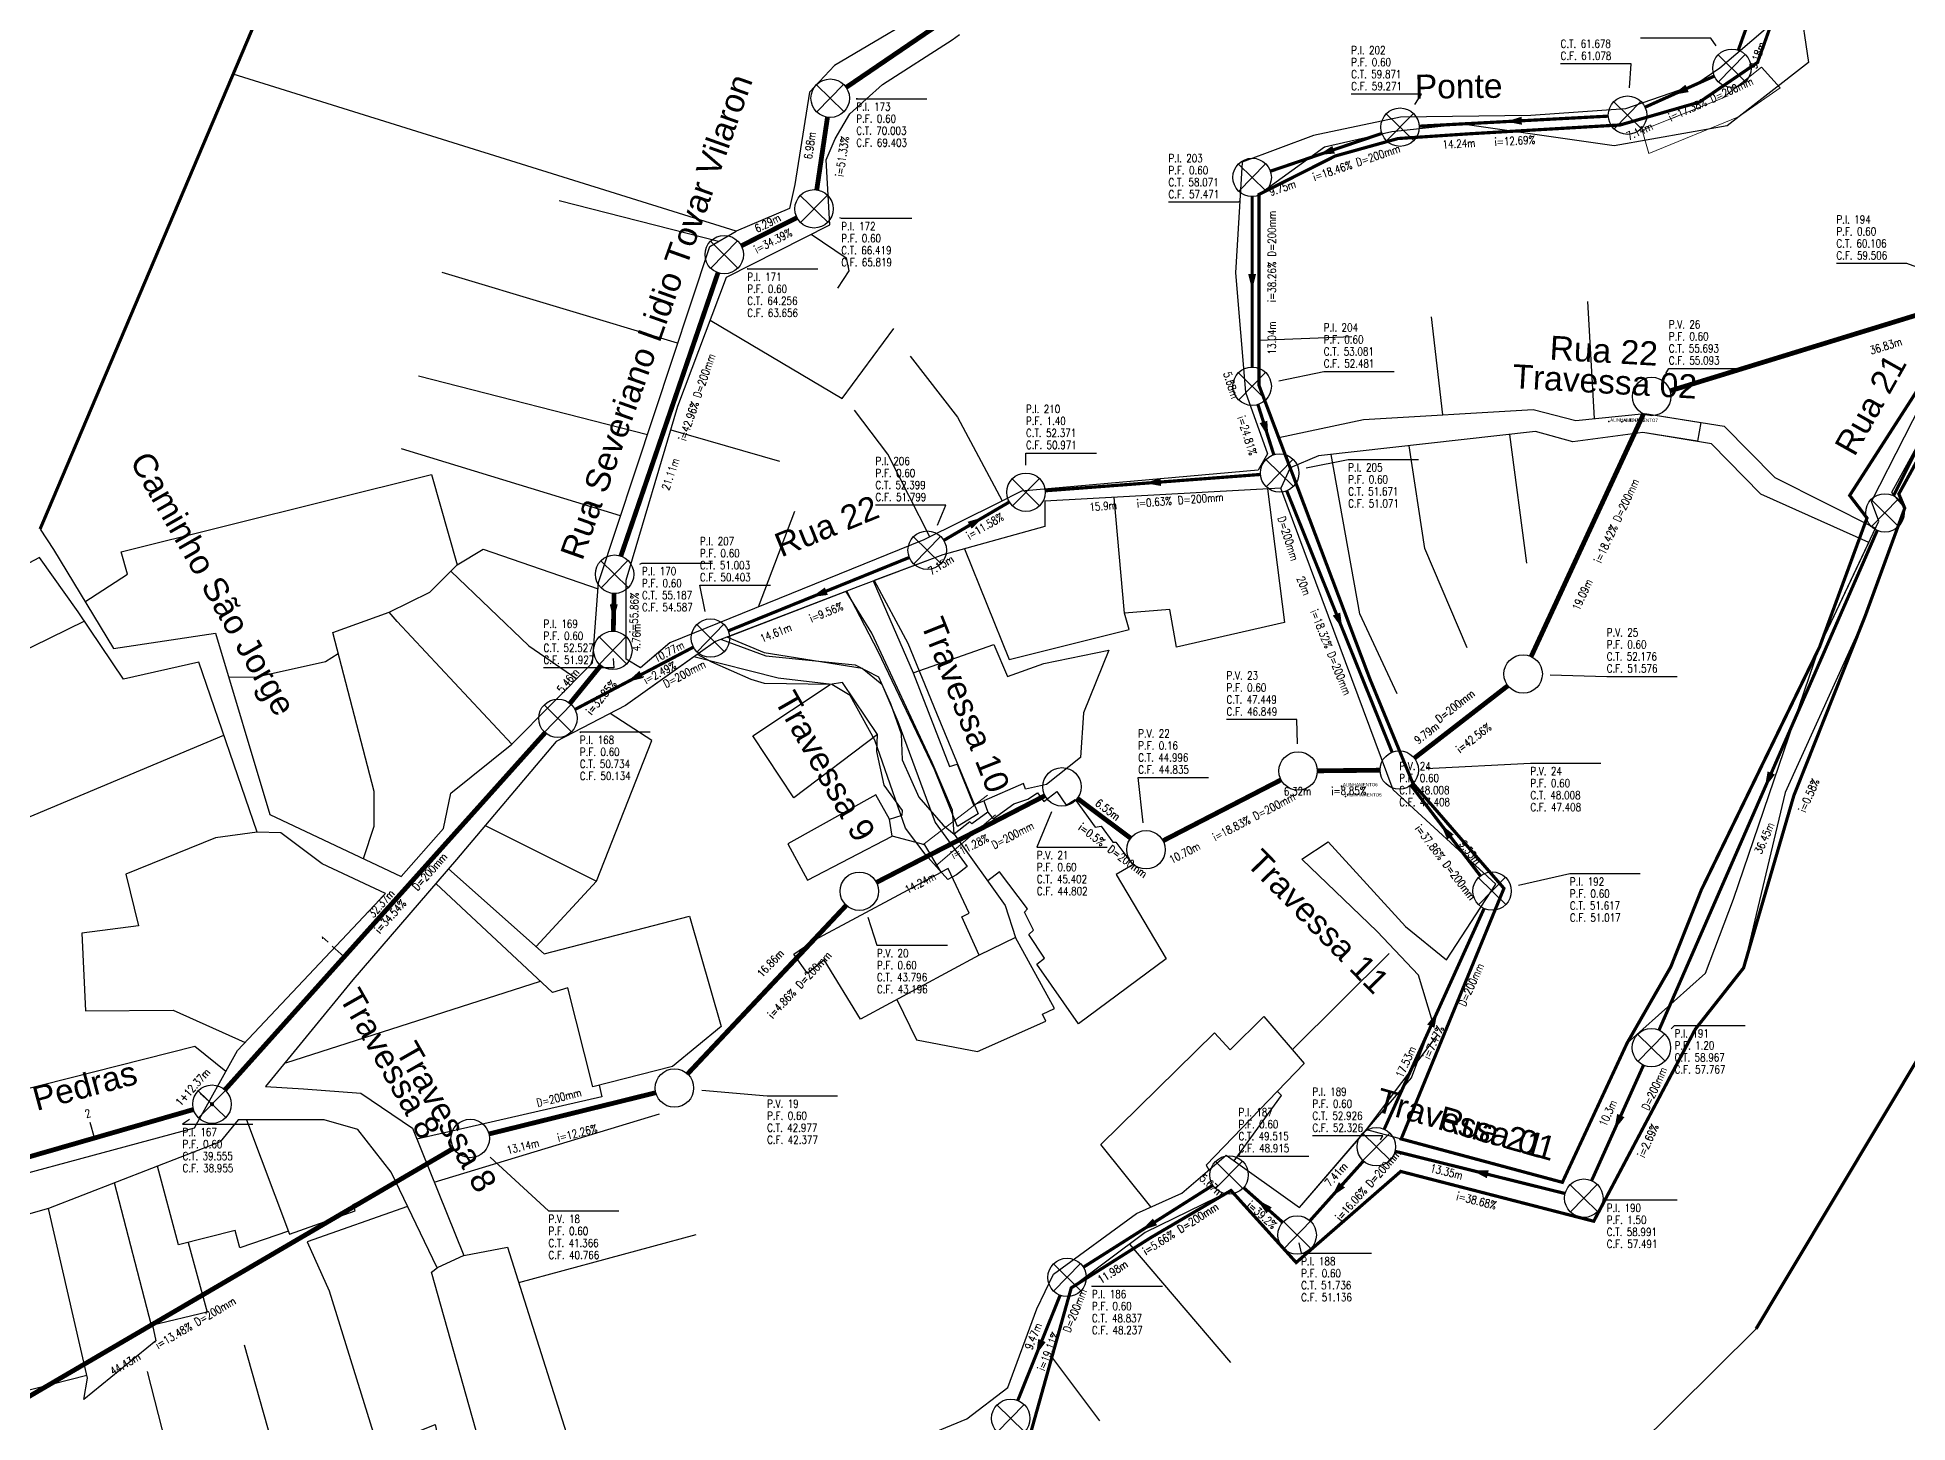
# Model space of a CAD drawing. Extents: x -289 to 361868, y -200 to 7352041.
# Drawn here: x 361635 to 361751.8, y 7351694.2 to 7351780.7 of the extents above; entities that cross this region are included whole.
import ezdxf
from ezdxf.enums import TextEntityAlignment as Align

# ---------------------------------------------------------------- set-up
doc = ezdxf.new("R2010")
doc.units = 0
for name, color, linetype in [('A_Contorno Curvas de Nível', 3, 'Continuous'), ('PONTOS-Caixas - Esgoto_U', 1, 'Continuous'), ('PONTOS-CAIXAS_U', 1, 'Continuous'), ('PS_IND_COMPRIMENTO', 7, 'Continuous'), ('PS_IND_DIAMETRO', 7, 'Continuous'), ('PS_IND_FLUXO', 3, 'Continuous'), ('PS_IND_INCLINACAO', 7, 'Continuous'), ('PS_PONTOS_IDENTIFICACAO_LIN', 7, 'Continuous'), ('PS_PONTOS_IDENTIFICACAO_TXT', 7, 'Continuous'), ('quadrasultima', 250, 'Continuous'), ('Survey.td2', 7, 'Continuous'), ('Survey.td2_Mark', 7, 'Continuous'), ('T-MARGEM', 7, 'Continuous'), ('TUBO_PVC', 1, 'Continuous'), ('ZZ-Carimbo Texto', 7, 'Continuous')]:
    doc.layers.add(name, color=color, linetype=linetype)
doc.layers.add('LT-CORREGO', color=142, linetype='Continuous', lineweight=5)
doc.layers.add('LT-RAMPA', color=12, linetype='Continuous', lineweight=9)
doc.styles.add('CARIMBO', font='arial.ttf', dxfattribs={"height": 2})
doc.styles.add('ROMANS', font='ROMANS.shx', dxfattribs={"height": 2})
doc.styles.get("Standard").update_dxf_attribs({"font": 'arial.ttf'})

# ---------------------------------------------------------------- blocks, each defined once
blk = doc.blocks.new('*U13', base_point=(4191.731, 1118.971))
for p, q in [((4191.559, 1119.139), (4191.902, 1118.803)), ((4191.898, 1119.143), (4191.563, 1118.8))]:
    blk.add_line(p, q)
blk.add_circle((4191.731, 1118.971), 0.24)
blk = doc.blocks.new('*U15', base_point=(361308.426, 7351550.49))
blk.add_circle((361308.426, 7351550.49), 0.24)
blk = doc.blocks.new('*U22')
at = {"layer": 'T-MARGEM'}
blk.add_line((0, 0), (0, 0.2), dxfattribs=at)
at = {"layer": 'T-MARGEM', "const_width": 0.025, "flags": 128}
blk.add_lwpolyline([(-0.013, 0, 1), (0.013, 0, 1)], format="xyb", close=True, dxfattribs=at)
blk = doc.blocks.new('*U23')
at = {"layer": 'T-MARGEM'}
blk.add_line((0, 0), (0, 0.2), dxfattribs=at)
at = {"layer": 'T-MARGEM', "const_width": 0.025, "flags": 128}
blk.add_lwpolyline([(-0.013, 0, 1), (0.013, 0, 1)], format="xyb", close=True, dxfattribs=at)
blk = doc.blocks.new('*U24')
at = {"layer": 'T-MARGEM'}
blk.add_line((0, 0), (0, 0.2), dxfattribs=at)
at = {"layer": 'T-MARGEM', "const_width": 0.025, "flags": 128}
blk.add_lwpolyline([(-0.013, 0, 1), (0.013, 0, 1)], format="xyb", close=True, dxfattribs=at)

msp = doc.modelspace()

# ---------------------------------------------------------------- linework, layer by layer
at = {"color": 251, "true_color": 0x636466, "const_width": 0.2}
for points in [[(361743.95, 7351783.38), (361742.43, 7351779.13), (361738.81, 7351776.66), (361733.86, 7351775.23), (361724.32, 7351774.67), (361719.97, 7351774.38), (361716.05, 7351773.29), (361711.29, 7351770.89), (361711.29, 7351758.96), (361718.2, 7351740.67), (361720.9, 7351734.11), (361726.59, 7351727.55), (361720.17, 7351711.9), (361730.24, 7351709.19), (361734.28, 7351717.88), (361737.01, 7351722.64), (361738.92, 7351727.45), (361746.31, 7351742.63), (361749.27, 7351750.68), (361748.19, 7351752.09), (361755.74, 7351763.83)], [(361632.71, 7351668.96), (361646.15, 7351675.81), (361651.84, 7351675.14), (361665.32, 7351678.95), (361677.07, 7351684.93), (361686.48, 7351688.66), (361693.75, 7351691.51), (361696.96, 7351693.31), (361699.56, 7351702.6), (361704.55, 7351705.75), (361709.54, 7351708.68), (361713.61, 7351704.18), (361720.14, 7351709.87), (361732.2, 7351706.76), (361738.55, 7351718.76), (361741.56, 7351722.58), (361744.7, 7351733.34), (361749.15, 7351744.54), (361751.63, 7351751.3), (361751.26, 7351752.18), (361757.26, 7351763.11)], [(361763.83, 7351735.9), (361742.34, 7351700.04)]]:
    msp.add_lwpolyline(points, dxfattribs=at)
at = {"layer": 'A_Contorno Curvas de Nível', "color": 3, "const_width": 0.2}
msp.add_lwpolyline([(361746.85, 7351950.19), (361721.04, 7351854.62), (361653.39, 7351792.98), (361635.14, 7351749.99)], dxfattribs=at)
at = {"layer": 'LT-CORREGO'}
for points, elevation in [([(361694.33, 7351733.36), (361690.28, 7351730.26)], 43.3), ([(361691.09, 7351728.96), (361694.82, 7351732.15)], 42.83)]:
    msp.add_lwpolyline(points, dxfattribs=dict(at, elevation=elevation))
at = {"layer": 'LT-RAMPA', "color": 0, "elevation": 60.91}
msp.add_lwpolyline([(361735.23, 7351774.9), (361735.64, 7351773.45), (361741.24, 7351775.73), (361743.85, 7351777.55), (361742.67, 7351778.83), (361740.25, 7351776.9), (361735.23, 7351774.9)], dxfattribs=at)
at = {"layer": 'PS_IND_FLUXO'}
for points in [[(361738.03, 7351777.51, 0.5, 0, 0), (361737.11, 7351777.1, 0, 0, 0)], [(361727.7, 7351775.49, 0.5, 0, 0), (361726.71, 7351775.44, 0, 0, 0)], [(361684.02, 7351773.64, 0.2, 0, 0), (361683.96, 7351773.25, 0, 0, 0)], [(361715.95, 7351773.68, 0.5, 0, 0), (361715.01, 7351773.36, 0, 0, 0)], [(361680.86, 7351768.65, 0.2, 0, 0), (361680.51, 7351768.47, 0, 0, 0)], [(361710.86, 7351765.93, 0.5, 0, 0), (361710.86, 7351764.93, 0, 0, 0)], [(361674.52, 7351757.34, 0.2, 0, 0), (361674.39, 7351756.96, 0, 0, 0)], [(361711.57, 7351756.68, 0.5, 0, 0), (361711.87, 7351755.73, 0, 0, 0)], [(361705.15, 7351752.93, 0.5, 0, 0), (361704.15, 7351752.86, 0, 0, 0)], [(361693.21, 7351750.23, 0.5, 0, 0), (361694.07, 7351750.73, 0, 0, 0)], [(361731.88, 7351749.79, 0.2, 0, 0), (361731.72, 7351749.42, 0, 0, 0)], [(361684.26, 7351746.11, 0.5, 0, 0), (361683.33, 7351745.74, 0, 0, 0)], [(361670.98, 7351745.29, 0.5, 0, 0), (361670.96, 7351744.29, 0, 0, 0)], [(361716.13, 7351744.68, 0.5, 0, 0), (361716.5, 7351743.76, 0, 0, 0)], [(361672.7, 7351740.91, 0.5, 0, 0), (361671.81, 7351740.44, 0, 0, 0)], [(361669.33, 7351740.44, 0.2, 0, 0), (361669.08, 7351740.13, 0, 0, 0)], [(361724.07, 7351738.07, 0.2, 0, 0), (361723.76, 7351737.82, 0, 0, 0)], [(361717.09, 7351734.92, 0.2, 0, 0), (361716.69, 7351734.91, 0, 0, 0)], [(361743.29, 7351734.76, 0.5, 0, 0), (361742.89, 7351733.84, 0, 0, 0)], [(361701.77, 7351731.81, 0.2, 0, 0), (361701.45, 7351732.05, 0, 0, 0)], [(361709.16, 7351732.52, 0.2, 0, 0), (361708.8, 7351732.33, 0, 0, 0)], [(361723.25, 7351730.76, 0.5, 0, 0), (361722.64, 7351731.56, 0, 0, 0)], [(361692.83, 7351730.72, 0.2, 0, 0), (361692.48, 7351730.54, 0, 0, 0)], [(361656.82, 7351726.27, 0.2, 0, 0), (361656.55, 7351725.97, 0, 0, 0)], [(361680.68, 7351721.37, 0.2, 0, 0), (361680.41, 7351721.08, 0, 0, 0)], [(361722.02, 7351718.94, 0.5, 0, 0), (361722.44, 7351719.85, 0, 0, 0)], [(361668.59, 7351713.55, 0.2, 0, 0), (361668.2, 7351713.46, 0, 0, 0)], [(361733.89, 7351713.36, 0.5, 0, 0), (361733.48, 7351712.45, 0, 0, 0)], [(361725.58, 7351709.69, 0.5, 0, 0), (361724.61, 7351709.93, 0, 0, 0)], [(361711.92, 7351707.44, 0.5, 0, 0), (361711.17, 7351708.11, 0, 0, 0)], [(361716.47, 7351709.03, 0.5, 0, 0), (361715.81, 7351708.28, 0, 0, 0)], [(361704.79, 7351706.72, 0.5, 0, 0), (361703.94, 7351706.18, 0, 0, 0)], [(361643.01, 7351700.82, 0.2, 0, 0), (361642.66, 7351700.61, 0, 0, 0)], [(361697.73, 7351699.31, 0.5, 0, 0), (361697.35, 7351698.39, 0, 0, 0)]]:
    msp.add_lwpolyline(points, format="xyseb", dxfattribs=at)
at = {"layer": 'PS_PONTOS_IDENTIFICACAO_LIN', "linetype": 'Continuous'}
for points in [[(361739.85, 7351780.17), (361739.52, 7351780.64), (361735.12, 7351780.64)], [(361739.85, 7351780.17), (361739.52, 7351780.64), (361735.12, 7351780.64)], [(361734.43, 7351777.54), (361734.53, 7351779.05), (361730.13, 7351779.05)], [(361734.43, 7351777.54), (361734.53, 7351779.05), (361730.13, 7351779.05)], [(361686.2, 7351776.87), (361686.13, 7351776.87), (361690.53, 7351776.87)], [(361721.03, 7351776.51), (361721.45, 7351777.15), (361717.05, 7351777.15)], [(361721.03, 7351776.51), (361721.45, 7351777.15), (361717.05, 7351777.15)], [(361710.06, 7351770.46), (361710.03, 7351770.4), (361705.63, 7351770.4)], [(361710.06, 7351770.46), (361710.03, 7351770.4), (361705.63, 7351770.4)], [(361685.09, 7351769.44), (361685.19, 7351769.4), (361689.59, 7351769.4)], [(361679.33, 7351766.24), (361679.32, 7351766.24), (361683.72, 7351766.24)], [(361755.6, 7351765.19), (361751.76, 7351766.58), (361747.36, 7351766.58)], [(361712.52, 7351759.25), (361715.33, 7351759.83), (361719.73, 7351759.83)], [(361712.52, 7351759.25), (361715.33, 7351759.83), (361719.73, 7351759.83)], [(361736.71, 7351759.71), (361736.89, 7351760.02), (361741.29, 7351760.02)], [(361736.71, 7351759.71), (361736.89, 7351760.02), (361741.29, 7351760.02)], [(361696.73, 7351753.99), (361696.73, 7351754.74), (361701.13, 7351754.74)], [(361696.73, 7351753.99), (361696.73, 7351754.74), (361701.13, 7351754.74)], [(361714.24, 7351753.82), (361716.86, 7351754.34), (361721.26, 7351754.34)], [(361714.24, 7351753.82), (361716.86, 7351754.34), (361721.26, 7351754.34)], [(361691.21, 7351750.24), (361691.73, 7351751.49), (361687.33, 7351751.49)], [(361691.21, 7351750.24), (361691.73, 7351751.49), (361687.33, 7351751.49)], [(361672.6, 7351747.8), (361672.74, 7351747.86), (361677.14, 7351747.86)], [(361676.69, 7351744.85), (361676.36, 7351746.48), (361680.76, 7351746.48)], [(361676.69, 7351744.85), (361676.36, 7351746.48), (361680.76, 7351746.48)], [(361670.95, 7351741.91), (361670.99, 7351741.32), (361666.59, 7351741.32)], [(361729.48, 7351740.89), (361733.01, 7351740.78), (361737.41, 7351740.78)], [(361729.48, 7351740.89), (361733.01, 7351740.78), (361737.41, 7351740.78)], [(361713.69, 7351736.58), (361713.66, 7351738.09), (361709.26, 7351738.09)], [(361713.69, 7351736.58), (361713.66, 7351738.09), (361709.26, 7351738.09)], [(361668.93, 7351737.27), (361668.86, 7351737.32), (361673.26, 7351737.32)], [(361721.74, 7351735.03), (361728.24, 7351735.37), (361732.64, 7351735.37)], [(361721.74, 7351735.03), (361728.24, 7351735.37), (361732.64, 7351735.37)], [(361704.05, 7351731.65), (361703.74, 7351734.47), (361708.14, 7351734.47)], [(361704.05, 7351731.65), (361703.74, 7351734.47), (361708.14, 7351734.47)], [(361698.33, 7351732.32), (361697.41, 7351730.13), (361701.81, 7351730.13)], [(361698.33, 7351732.32), (361697.41, 7351730.13), (361701.81, 7351730.13)], [(361727.5, 7351727.75), (361730.71, 7351728.47), (361735.11, 7351728.47)], [(361727.5, 7351727.75), (361730.71, 7351728.47), (361735.11, 7351728.47)], [(361686.85, 7351725.75), (361687.42, 7351724), (361691.82, 7351724)], [(361686.85, 7351725.75), (361687.42, 7351724), (361691.82, 7351724)], [(361737.03, 7351718.77), (361737.25, 7351718.99), (361741.65, 7351718.99)], [(361676.47, 7351714.94), (361680.56, 7351714.6), (361684.96, 7351714.6)], [(361676.47, 7351714.94), (361680.56, 7351714.6), (361684.96, 7351714.6)], [(361644.47, 7351713.12), (361644.04, 7351712.83), (361648.44, 7351712.83)], [(361718.87, 7351711.84), (361719.02, 7351712.1), (361714.62, 7351712.1)], [(361663.26, 7351710.77), (361666.9, 7351707.4), (361671.3, 7351707.4)], [(361663.26, 7351710.77), (361666.9, 7351707.4), (361671.3, 7351707.4)], [(361710.18, 7351711.18), (361710.01, 7351710.82), (361714.41, 7351710.82)], [(361733.27, 7351708.07), (361733.01, 7351708.09), (361737.41, 7351708.09)], [(361713.77, 7351705.41), (361713.92, 7351704.76), (361718.32, 7351704.76)], [(361700.91, 7351702.69), (361700.85, 7351702.71), (361705.25, 7351702.71)]]:
    msp.add_lwpolyline(points, dxfattribs=at)
at = {"layer": 'quadrasultima', "color": 5, "linetype": 'ByBlock', "lineweight": 30}
for points in [[(361745.41, 7351830.51), (361744.58, 7351825.71), (361743.01, 7351820.18), (361739.21, 7351815.6), (361733.98, 7351810.24), (361729.25, 7351804.89), (361717.55, 7351799.16), (361710.68, 7351795.51), (361702.81, 7351790.66), (361697.71, 7351787.12), (361691.83, 7351783.13), (361684.77, 7351778.94), (361683.2, 7351777.27), (361682.29, 7351771.52), (361681.95, 7351770.01), (361678.63, 7351768.59), (361647.2, 7351778.41), (361653.39, 7351792.98), (361680.53, 7351817.71), (361720.39, 7351854.02)], [(361745.41, 7351830.51), (361744.58, 7351825.71), (361743.01, 7351820.18), (361739.21, 7351815.6), (361733.98, 7351810.24), (361729.25, 7351804.89), (361717.55, 7351799.16), (361710.68, 7351795.51), (361702.81, 7351790.66), (361697.71, 7351787.12), (361691.83, 7351783.13), (361684.77, 7351778.94), (361683.2, 7351777.27), (361682.29, 7351771.52), (361681.95, 7351770.01), (361678.63, 7351768.59), (361647.2, 7351778.41), (361653.39, 7351792.98), (361680.53, 7351817.71), (361720.39, 7351854.02)], [(361695.7, 7351831.53), (361653.39, 7351792.98), (361635.14, 7351749.99)], [(361695.7, 7351831.53), (361653.39, 7351792.98), (361635.14, 7351749.99)], [(361754.73, 7351788.8), (361750.74, 7351788.92), (361744.46, 7351787.13), (361744.22, 7351784.45), (361745.05, 7351782.91), (361745.62, 7351779.13), (361740.54, 7351775.18), (361733.48, 7351773.93), (361724.01, 7351775.28), (361719.58, 7351774.8), (361715.39, 7351773.85), (361711.29, 7351770.89), (361711.29, 7351758.96), (361712.52, 7351755.7), (361717.82, 7351756.83), (361728.42, 7351757.45), (361731.08, 7351756.78), (361735.4, 7351757.21), (361740.35, 7351756.41), (361743.52, 7351753.22), (361749.81, 7351750.05), (361750.01, 7351750.49), (361749.55, 7351751.71), (361755.74, 7351763.83)], [(361758.09, 7351786.3), (361756.72, 7351787.4), (361754.73, 7351788.8), (361750.74, 7351788.92), (361744.46, 7351787.13), (361744.22, 7351784.45), (361745.05, 7351782.91), (361745.62, 7351779.13), (361740.54, 7351775.18), (361733.48, 7351773.93), (361724.01, 7351775.28), (361719.58, 7351774.8), (361715.39, 7351773.85), (361711.29, 7351770.89), (361711.29, 7351758.96), (361712.52, 7351755.7), (361717.82, 7351756.83), (361728.42, 7351757.45), (361731.08, 7351756.78), (361735.4, 7351757.21), (361738.88, 7351756.65), (361738.69, 7351755.47)], [(361694.97, 7351751.61), (361690.35, 7351749.32), (361674.49, 7351742.89), (361672.64, 7351741.33), (361671.76, 7351741.86), (361671.76, 7351746.79), (361674.98, 7351757.66), (361678.03, 7351765.73), (361684.47, 7351768.99), (361684.25, 7351773.05), (361684.8, 7351774.37), (361685.72, 7351775.92), (361687.77, 7351777.76), (361692.11, 7351780.54), (361692.57, 7351780.87)], [(361694.97, 7351751.61), (361690.35, 7351749.32), (361674.49, 7351742.89), (361672.64, 7351741.33), (361671.76, 7351741.86), (361671.76, 7351746.79), (361674.98, 7351757.66), (361678.03, 7351765.73), (361684.47, 7351768.99), (361684.25, 7351773.05), (361684.8, 7351774.37), (361685.72, 7351775.92), (361687.77, 7351777.76), (361692.11, 7351780.54), (361692.57, 7351780.87)], [(361743.07, 7351781.33), (361740.08, 7351778.77), (361738.58, 7351777.76), (361734.19, 7351776.23), (361728.26, 7351775.81), (361720.13, 7351775.72), (361714.69, 7351774.56), (361710.24, 7351772.91), (361709.81, 7351766), (361710.45, 7351758.54), (361711.81, 7351754.69), (361711.23, 7351753.66), (361696.45, 7351752.35), (361694.97, 7351751.61)], [(361743.07, 7351781.33), (361740.08, 7351778.77), (361738.58, 7351777.76), (361734.19, 7351776.23), (361728.26, 7351775.81), (361720.13, 7351775.72), (361714.69, 7351774.56), (361710.24, 7351772.91), (361709.81, 7351766), (361710.45, 7351758.54), (361711.81, 7351754.69), (361711.23, 7351753.66), (361696.45, 7351752.35), (361694.97, 7351751.61)], [(361687.64, 7351692.2), (361693.04, 7351694.42), (361695.6, 7351696.38), (361697.41, 7351701.29), (361698.46, 7351703.45), (361703.64, 7351707.25), (361706.47, 7351708.51), (361709.23, 7351710.89), (361713.82, 7351707.62), (361718.01, 7351712.48), (361730.24, 7351709.19), (361734.28, 7351717.88), (361739.18, 7351722.25), (361740.94, 7351726.87), (361746.31, 7351742.63), (361750.01, 7351750.49), (361749.55, 7351751.71), (361755.74, 7351763.83)], [(361756.8, 7351763.21), (361750.8, 7351752.28), (361751.63, 7351751.3), (361749.15, 7351744.54), (361744.16, 7351733.54), (361741.56, 7351722.58), (361738.55, 7351718.76), (361732.2, 7351706.76), (361720.14, 7351709.87), (361713.61, 7351704.18), (361709.54, 7351708.68), (361704.18, 7351706.06), (361699.56, 7351702.6), (361696.96, 7351693.31)], [(361756.8, 7351763.21), (361750.8, 7351752.28), (361751.63, 7351751.3), (361749.15, 7351744.54), (361744.16, 7351733.54), (361741.56, 7351722.58), (361738.55, 7351718.76), (361732.2, 7351706.76), (361720.14, 7351709.87), (361713.61, 7351704.18), (361709.54, 7351708.68), (361704.18, 7351706.06), (361699.56, 7351702.6), (361696.96, 7351693.31)], [(361738.69, 7351755.47), (361735.27, 7351756.03), (361730.9, 7351755.43), (361728.57, 7351756.08), (361715, 7351754.56), (361713.23, 7351753.81), (361712.66, 7351752.54), (361697.9, 7351751.73), (361697.91, 7351750.16), (361691.54, 7351748.39), (361686.23, 7351746.39), (361677.33, 7351742.96), (361671.72, 7351738.97), (361667.37, 7351736.73), (361661.16, 7351729.35), (361654.68, 7351721.84), (361649.22, 7351715.18), (361651.6, 7351715.03), (361655.17, 7351714.76), (361658.41, 7351712.57), (361661.61, 7351704.61), (361659.94, 7351703.84), (361657.07, 7351709.82), (361655, 7351712.49), (361652.89, 7351713.1), (361647.52, 7351713.1), (361646.38, 7351711.72), (361635.66, 7351707.56), (361625.13, 7351704.55)], [(361687.64, 7351692.2), (361693.04, 7351694.42), (361695.6, 7351696.38), (361697.41, 7351701.29), (361698.46, 7351703.45), (361703.64, 7351707.25), (361706.47, 7351708.51), (361709.23, 7351710.89), (361713.82, 7351707.62), (361720.81, 7351715.72), (361722.13, 7351719.23), (361721.26, 7351722.13), (361718.68, 7351724.86), (361713.97, 7351729.38), (361715.6, 7351730.46), (361720.43, 7351725.16), (361723, 7351723.09), (361726.09, 7351727.82), (361719.66, 7351733.71), (361712.66, 7351752.54), (361697.9, 7351751.73), (361697.91, 7351750.16), (361691.54, 7351748.39), (361687.25, 7351746.77)], [(361687.25, 7351746.77), (361689.35, 7351742.87), (361691.15, 7351738.49), (361693.74, 7351732.21), (361692.45, 7351731.41), (361691.02, 7351734.98), (361687.49, 7351742.34), (361685.54, 7351746.12), (361678.08, 7351743.24), (361680.38, 7351742.29), (361686.49, 7351741.3), (361687.72, 7351740.3), (361688.73, 7351737.97), (361691.05, 7351731.67), (361693.06, 7351728.91), (361692.38, 7351728.39), (361691.84, 7351728.1), (361690.43, 7351729.68), (361689.2, 7351731.31), (361687.28, 7351736.8), (361685.74, 7351739.6), (361684.61, 7351740.28), (361681.24, 7351740.68), (361675.99, 7351742), (361671.72, 7351738.97), (361667.37, 7351736.73), (361661.16, 7351729.35), (361654.68, 7351721.84), (361649.22, 7351715.18), (361651.6, 7351715.03), (361655.17, 7351714.76), (361658.41, 7351712.57), (361661.61, 7351704.61), (361659.94, 7351703.84), (361657.07, 7351709.82), (361655, 7351712.49), (361652.89, 7351713.1), (361647.52, 7351713.1), (361646.38, 7351711.72), (361635.66, 7351707.56), (361625.13, 7351704.55)], [(361686.74, 7351644.92), (361742.34, 7351700.04), (361763.83, 7351735.9)], [(361686.74, 7351644.92), (361742.34, 7351700.04), (361763.83, 7351735.9)]]:
    msp.add_lwpolyline(points, dxfattribs=at)
for points in [[(361647.2, 7351778.41), (361635.14, 7351749.99), (361635.98, 7351748.72), (361639.73, 7351742.53), (361646.09, 7351743.48), (361649.5, 7351732.17), (361657.7, 7351728.29), (361660.35, 7351731.29), (361660.79, 7351733.49), (361664.62, 7351736.56), (361669.66, 7351741.63), (361670.03, 7351746.66), (361676.97, 7351767.63), (361678.63, 7351768.59)], [(361647.2, 7351778.41), (361635.14, 7351749.99), (361635.98, 7351748.72), (361639.73, 7351742.53), (361646.09, 7351743.48), (361649.5, 7351732.17), (361657.7, 7351728.29), (361660.35, 7351731.29), (361660.79, 7351733.49), (361664.62, 7351736.56), (361669.66, 7351741.63), (361670.03, 7351746.66), (361676.97, 7351767.63), (361678.63, 7351768.59)], [(361749.39, 7351749.16), (361742.63, 7351752.17), (361739.55, 7351755.32), (361735.27, 7351756.03), (361730.9, 7351755.43), (361728.57, 7351756.08), (361715, 7351754.56), (361713.23, 7351753.81), (361718.2, 7351740.67), (361720.9, 7351734.11), (361726.59, 7351727.55), (361720.17, 7351711.9), (361730.24, 7351709.19), (361734.28, 7351717.88), (361739.18, 7351722.25), (361740.94, 7351726.87), (361746.31, 7351742.63)], [(361656.71, 7351727.22), (361652.77, 7351729.09), (361650.18, 7351731.01), (361648.71, 7351731.05), (361645.06, 7351741.67), (361640.35, 7351740.61), (361637.51, 7351744.83), (361635.11, 7351748.21), (361612.09, 7351735.98), (361599.9, 7351728.12), (361590.43, 7351721.63), (361599.21, 7351702.66), (361610.53, 7351705.94), (361616.48, 7351705.86), (361626.88, 7351707.77), (361644.78, 7351712.59), (361647.47, 7351717.42)], [(361656.71, 7351727.22), (361652.77, 7351729.09), (361650.18, 7351731.01), (361648.71, 7351731.05), (361645.06, 7351741.67), (361640.35, 7351740.61), (361637.51, 7351744.83), (361635.11, 7351748.21), (361612.09, 7351735.98), (361599.9, 7351728.12), (361590.43, 7351721.63), (361599.21, 7351702.66), (361610.53, 7351705.94), (361616.48, 7351705.86), (361626.88, 7351707.77), (361644.78, 7351712.59), (361647.47, 7351717.42)]]:
    msp.add_lwpolyline(points, close=True, dxfattribs=at)
at = {"layer": 'quadrasultima', "flags": 128}
for points in [[(361677.52, 7351767.96), (361667.57, 7351770.49)], [(361683.31, 7351768.4), (361685.49, 7351766.92)], [(361685.49, 7351766.92), (361685.66, 7351766.11), (361684.95, 7351765.04)], [(361674.97, 7351761.6), (361660.25, 7351766.02)], [(361722.78, 7351757.12), (361722.06, 7351763.25)], [(361732.25, 7351756.9), (361731.84, 7351764.21)], [(361677.01, 7351763.04), (361685.25, 7351758.14)], [(361685.25, 7351758.14), (361688.47, 7351762.52)], [(361711.29, 7351761.79), (361717.09, 7351762.02)], [(361689.49, 7351760.79), (361692.45, 7351756.97), (361695.24, 7351751.75)], [(361673.08, 7351755.87), (361658.78, 7351759.54)], [(361690.73, 7351749.51), (361688.11, 7351754.67), (361686.01, 7351757.42)], [(361674.54, 7351756.18), (361681.33, 7351754.22)], [(361671.4, 7351750.81), (361657.72, 7351755.01)], [(361724.3, 7351742.57), (361721.64, 7351748.77), (361720.66, 7351755.19)], [(361726.93, 7351755.89), (361727.99, 7351747.85)], [(361719.92, 7351739.69), (361717.59, 7351744.7), (361715.8, 7351754.65)], [(361637.93, 7351745.45), (361640.59, 7351747.17), (361640.2, 7351748.57), (361659.6, 7351753.4), (361661.2, 7351747.76)], [(361711.81, 7351752.5), (361712.88, 7351744.15), (361706.13, 7351742.61), (361705.71, 7351744.97), (361702.89, 7351744.74), (361702.23, 7351751.97)], [(361682.26, 7351751.09), (361679.99, 7351745.12)], [(361655.34, 7351729.41), (361656.02, 7351731.43), (361656.02, 7351733.6), (361653.42, 7351743.52), (361656.94, 7351744.8), (361659.49, 7351746.05), (361661.2, 7351747.76), (361662.82, 7351748.74), (361670, 7351746.25)], [(361692.9, 7351748.76), (361695.68, 7351741.84), (361703.18, 7351743.72), (361702.89, 7351744.74)], [(361660.81, 7351747.37), (361665.68, 7351742.69), (361668.67, 7351740.63)], [(361664.62, 7351736.56), (361657.45, 7351744.22), (361656.94, 7351744.8)], [(361637.91, 7351744.24), (361629.24, 7351740), (361633.72, 7351731.71), (361646.62, 7351737.12)], [(361646.91, 7351740.76), (361648.58, 7351740.73), (361652.96, 7351741.72), (361653.76, 7351742.22)], [(361689.68, 7351741.01), (361694.72, 7351742.78), (361695.57, 7351740.79), (361697.85, 7351741.6), (361701.91, 7351742.42), (361700.33, 7351738.51), (361700.14, 7351735.73), (361698.01, 7351734.03), (361696.7, 7351733.75), (361696.57, 7351734.09), (361694.09, 7351733.02)], [(361687.45, 7351737.15), (361682.22, 7351733.2), (361679.66, 7351737.08), (361684.49, 7351740.29)], [(361666.13, 7351723.91), (361669.89, 7351727.99), (361673.35, 7351736.78), (361670.75, 7351738.47)], [(361688.21, 7351731.88), (361687.36, 7351733.4), (361681.85, 7351730.33), (361683.08, 7351728.06), (361688.38, 7351730.81)], [(361694.35, 7351732.31), (361694.68, 7351731.89), (361695.97, 7351732.83), (361696.85, 7351733.13), (361697.45, 7351733.51), (361697.85, 7351732.98), (361698.65, 7351733.59), (361699.25, 7351732.75), (361699.81, 7351733.11), (361701.06, 7351731.38), (361701.42, 7351731.44), (361702.16, 7351730.43), (361702.34, 7351730.43), (361703.4, 7351729.02), (361702.37, 7351728.42), (361705.49, 7351723.15), (361700.02, 7351719.08), (361697.41, 7351722.81), (361697.88, 7351723.18), (361696.9, 7351724.66), (361697.2, 7351724.93), (361696.64, 7351726.06), (361696.83, 7351726.27), (361695.08, 7351728.59), (361694.34, 7351728.01)], [(361648.71, 7351731.05), (361646.09, 7351730.71), (361640.5, 7351728.44), (361641.28, 7351725.2), (361637.74, 7351724.75), (361637.98, 7351719.91), (361643.45, 7351719.94), (361647.95, 7351717.92)], [(361662.95, 7351731.47), (361669.89, 7351727.99)], [(361660.66, 7351728.77), (361666.63, 7351723.46), (361675.7, 7351725.82), (361677.69, 7351718.92), (361674.65, 7351716.43), (361669.67, 7351715.16), (361668.1, 7351721.34), (361667.15, 7351721.04), (361659.87, 7351727.85)], [(361693.81, 7351723.37), (361686.39, 7351719.39), (361684.12, 7351723.08), (361683.09, 7351722.24), (361682.23, 7351723.44), (361683.49, 7351724.32), (361691.44, 7351728.57)], [(361688.67, 7351720.61), (361689.89, 7351718.08), (361693.7, 7351717.37), (361697.97, 7351719.25), (361697.76, 7351719.7), (361698.51, 7351720.04), (361696.07, 7351724.48)], [(361713.37, 7351717.46), (361719.42, 7351723.49)], [(361650.49, 7351716.65), (361666.4, 7351721.75)], [(361704.54, 7351707.65), (361701.41, 7351711.56), (361708.5, 7351718.52), (361709.48, 7351717.46), (361711.58, 7351719.54), (361714.1, 7351716.61), (361707.98, 7351710.27), (361708.16, 7351709.97)], [(361646.75, 7351716.12), (361644.81, 7351717.68), (361633.71, 7351714.87), (361624.68, 7351712.59), (361624.85, 7351711.59), (361621.75, 7351710.88), (361622.76, 7351707.01)], [(361718.01, 7351712.48), (361722.42, 7351718.36)], [(361670.06, 7351715.26), (361670.24, 7351714.53), (361658.68, 7351711.89)], [(361709.74, 7351710.53), (361712.69, 7351714.62), (361712.43, 7351714.88)], [(361648.04, 7351713.1), (361650.73, 7351705.95), (361654.83, 7351707.42), (361654.7, 7351707.8), (361657.38, 7351709.18)], [(361659.76, 7351709.2), (361673.84, 7351713.47)], [(361650.65, 7351706.15), (361647.61, 7351705.1), (361647.32, 7351706.18), (361643.78, 7351705.29), (361642.48, 7351710.2)], [(361644.4, 7351705.44), (361645.58, 7351701.08), (361642.1, 7351700.25), (361639.79, 7351709.16)], [(361642.16, 7351700.26), (361642.37, 7351699.3), (361637.87, 7351695.63), (361638.11, 7351696.96), (361635.66, 7351707.56)], [(361658.1, 7351707.68), (361651.82, 7351705.47), (361653.19, 7351702.42), (361656.24, 7351692.62), (361659.83, 7351694.07), (361660.25, 7351692.04), (361662.94, 7351691.67)], [(361665.04, 7351702.94), (361676.13, 7351705.94)], [(361661.61, 7351704.61), (361664.34, 7351705.15), (361668.27, 7351692.72), (361662.94, 7351691.67), (361659.59, 7351703.58), (361659.94, 7351703.84)], [(361703.19, 7351705.32), (361709.51, 7351697.94)], [(361627.94, 7351699.43), (361629.29, 7351694.92), (361638.07, 7351697.14)], [(361653.25, 7351680.14), (361647.9, 7351699.01)], [(361701.35, 7351694.29), (361698.35, 7351698.29)], [(361646.67, 7351678.57), (361641.86, 7351697.38)]]:
    msp.add_lwpolyline(points, dxfattribs=at)
at = {"layer": 'quadrasultima', "color": 2, "lineweight": 30}
for points in [[(361687.18, 7351746.75), (361689.68, 7351741.01), (361691.96, 7351735.17), (361692.43, 7351735.3), (361693.46, 7351732.77), (361694.09, 7351733.02), (361694.35, 7351732.31), (361693.34, 7351731.59), (361693.23, 7351731.71), (361692.25, 7351730.94), (361692.14, 7351732.44), (361690.87, 7351735.41), (361687.1, 7351743.49), (361685.49, 7351746.1)], [(361677.7, 7351743.1), (361680.48, 7351742.08), (361683.38, 7351741.78), (361686.05, 7351741.51), (361687.51, 7351740.76), (361688.27, 7351739.09), (361688.94, 7351737.2), (361688.99, 7351735.58), (361690.03, 7351733.24), (361691.55, 7351731.5), (361692.25, 7351730.94), (361695.43, 7351726.48), (361696.07, 7351724.48), (361693.81, 7351723.37), (361692.73, 7351725.78), (361693.18, 7351726), (361691.86, 7351728.79), (361691.44, 7351728.57), (361690.41, 7351730.26), (361688.38, 7351730.81), (361688.21, 7351731.88), (361689, 7351732.13), (361689.01, 7351732.41), (361687.88, 7351733.99), (361687.42, 7351736.1), (361687.45, 7351737.15), (361685.26, 7351740.4), (361684.49, 7351740.29), (361680.4, 7351740.34), (361679.56, 7351740.59), (361677.1, 7351741.68), (361676.21, 7351742.16)]]:
    msp.add_lwpolyline(points, dxfattribs=at)
at = {"layer": 'Survey.td2'}
for p in [(361733.15, 7351756.7, 47.18), (361733.95, 7351756.68, 46.96), (361716.45, 7351733.93, 42.03), (361716.7, 7351733.29, 42.14)]:
    msp.add_point(p, dxfattribs=at)
at = {"layer": 'TUBO_PVC', "linetype": 'Continuous'}
for points, const_width in [([(361704.81, 7351790.72), (361685.49, 7351777.57)], 0.3), ([(361743.53, 7351786.29), (361741.23, 7351779.9)], 0.2), ([(361739.73, 7351778.28), (361735.41, 7351776.34)], 0.2), ([(361683.66, 7351771.18), (361684.33, 7351775.71)], 0.3), ([(361733.12, 7351775.78), (361721.29, 7351775.15)], 0.2), ([(361718.96, 7351774.7), (361712, 7351772.34)], 0.2), ([(361710.86, 7351770.75), (361710.86, 7351760.11)], 0.2), ([(361678.95, 7351767.68), (361682.42, 7351769.44)], 0.3), ([(361671.42, 7351748.3), (361677.49, 7351766)], 0.3), ([(361750.93, 7351752.07), (361756.67, 7351763.54)], 0.2), ([(361711.22, 7351757.77), (361712.21, 7351754.64)], 0.2), ([(361711.38, 7351753.4), (361697.92, 7351752.38)], 0.2), ([(361695.69, 7351751.68), (361691.59, 7351749.28)], 0.2), ([(361678.13, 7351743.63), (361689.45, 7351748.22)], 0.2), ([(361670.95, 7351743.61), (361671, 7351745.97)], 0.3), ([(361675.96, 7351742.62), (361668.55, 7351738.72)], 0.2), ([(361668.24, 7351739.1), (361670.17, 7351741.47)], 0.3), ([(361646.68, 7351714.96), (361666.69, 7351737.27)], 0.3), ([(361732.07, 7351709.3), (361735.31, 7351716.51)], 0.2), ([(361608.64, 7351703.35), (361644.73, 7351713.74)], 0.3), ([(361714.47, 7351706.79), (361717.81, 7351710.52)], 0.2), ([(361719.78, 7351711.13), (361730.41, 7351708.49)], 0.2), ([(361700.32, 7351703.89), (361708.41, 7351709.01)], 0.2), ([(361710.32, 7351708.86), (361712.77, 7351706.69)], 0.2), ([(361696.22, 7351695.57), (361698.86, 7351702.13)], 0.2)]:
    msp.add_lwpolyline(points, dxfattribs=dict(at, const_width=const_width))
at = {"layer": 'TUBO_PVC'}
for points, const_width in [([(361736.96, 7351758.62), (361769.88, 7351768.73)], 0.3), ([(361728.29, 7351742.03), (361735.31, 7351757.18)], 0.3), ([(361713.02, 7351752.38), (361719.6, 7351736.06)], 0.2), ([(361749.91, 7351749.9), (361736.28, 7351718.7)], 0.2), ([(361726.84, 7351740.21), (361720.99, 7351735.68)], 0.3), ([(361705.29, 7351730.52), (361712.67, 7351734.33)], 0.3), ([(361718.85, 7351734.93), (361714.93, 7351734.89)], 0.3), ([(361725.12, 7351728.33), (361720.78, 7351733.99)], 0.2), ([(361687.39, 7351727.92), (361697.92, 7351733.34)], 0.3), ([(361699.94, 7351733.17), (361703.27, 7351730.68)], 0.3), ([(361675.59, 7351715.96), (361685.5, 7351726.49)], 0.3), ([(361719.11, 7351712.51), (361725.35, 7351726.29)], 0.2), ([(361663.18, 7351712.21), (361673.61, 7351714.79)], 0.3), ([(361624.69, 7351690.11), (361660.98, 7351711.32)], 0.3)]:
    msp.add_lwpolyline(points, dxfattribs=dict(at, const_width=const_width))
msp.add_lwpolyline([(361736.96, 7351758.62), (361769.88, 7351768.73)], dxfattribs=at)

# ---------------------------------------------------------------- block references
at = {"layer": 'PONTOS-Caixas - Esgoto_U', "xscale": 5, "yscale": 5, "zscale": 5}
for p in [(361740.83, 7351778.77), (361684.5, 7351776.9), (361720.1, 7351775.09), (361734.31, 7351775.84), (361710.86, 7351771.95), (361683.49, 7351769.99), (361677.88, 7351767.13), (361710.86, 7351758.91), (361712.58, 7351753.49), (361696.73, 7351752.29), (361750.39, 7351751), (361690.56, 7351748.67), (361671.03, 7351747.17), (361670.92, 7351742.41), (361677.02, 7351743.18), (361667.49, 7351738.17), (361725.85, 7351727.38), (361735.8, 7351717.6), (361645.88, 7351714.07), (361718.62, 7351711.41), (361709.42, 7351709.65), (361731.58, 7351708.2), (361713.67, 7351705.9), (361699.3, 7351703.25), (361695.78, 7351694.45)]:
    msp.add_blockref('*U13', p, dxfattribs=at)
at = {"layer": 'PONTOS-CAIXAS_U', "xscale": 5, "yscale": 5, "zscale": 5}
for p in [(361735.82, 7351758.27), (361727.79, 7351740.94), (361713.73, 7351734.88), (361720.05, 7351734.94), (361698.98, 7351733.89), (361704.23, 7351729.96), (361686.32, 7351727.37), (361674.77, 7351715.08), (361662.01, 7351711.93)]:
    msp.add_blockref('*U15', p, dxfattribs=at)
for name, p, rotation in [('*U22', (361654.13, 7351723.28), 48.11671559942843), ('*U23', (361645.88, 7351714.07), 48.11671559942843), ('*U24', (361638.54, 7351711.96), 16.06172084614457)]:
    msp.add_blockref(name, p, dxfattribs=dict(at, rotation=rotation))

# ---------------------------------------------------------------- texts
at = {"layer": 'PS_IND_COMPRIMENTO', "style": 'ROMANS', "width": 0.8}
for s, rotation, p in [('9.18m', 70.2362, (361742.42, 7351779.57)), ('7.14m', 24.1998, (361735.06, 7351774.84)), ('6.98m', 81.6295, (361683.23, 7351773.94)), ('14.24m', 3.0409, (361723.78, 7351774.06)), ('9.75m', 18.7691, (361712.75, 7351771.3)), ('6.29m', 27.0327, (361680.59, 7351769.1)), ('13.04m', 89.9825, (361712.09, 7351761.93)), ('36.83m', 17.0749, (361750.45, 7351761.43)), ('5.68m', 287.5856, (361709.55, 7351758.98)), ('21.11m', 71.0438, (361674.52, 7351753.42)), ('15.9m', 4.3348, (361701.55, 7351751.43)), ('7.15m', 30.4296, (361691.42, 7351747.75)), ('20m', 291.9362, (361714.09, 7351746.45)), ('19.09m', 65.1293, (361731.49, 7351745.89)), ('4.76m', 88.7553, (361672.39, 7351743.22)), ('14.61m', 22.07, (361681.1, 7351743.51)), ('10.77m', 27.7417, (361674.42, 7351742.33)), ('5.46m', 50.9888, (361668.12, 7351740.52)), ('9.79m', 37.7884, (361721.76, 7351737.25)), ('6.55m', 323.2078, (361701.85, 7351732.46)), ('6.32m', 0.556, (361713.7, 7351733.61)), ('9.53m', 307.4694, (361724.49, 7351729.79)), ('36.45m', 66.3919, (361742.86, 7351730.69)), ('10.70m', 27.367, (361706.64, 7351729.77)), ('14.24m', 27.2451, (361690.13, 7351727.89)), ('32.37m', 48.1167, (361656.46, 7351726.6)), ('16.86m', 46.7632, (361680.77, 7351722.87)), ('17.53m', 65.6316, (361720.46, 7351716.71)), ('10.3m', 65.807, (361733.09, 7351713.51)), ('13.14m', 13.8874, (361665.3, 7351711.43)), ('5.67m', 318.4614, (361708.34, 7351708.98)), ('7.41m', 48.1042, (361716.11, 7351709.68)), ('13.35m', 346.0854, (361723.01, 7351709.85)), ('11.98m', 32.34, (361702.15, 7351703.6)), ('9.47m', 68.1443, (361697.19, 7351699.58)), ('44.43m', 30.3151, (361640.46, 7351697.85))]:
    msp.add_text(s, height=0.5, rotation=rotation, dxfattribs=at).set_placement(p, align=Align.MIDDLE_CENTER)
at = {"layer": 'PS_IND_DIAMETRO', "style": 'ROMANS', "width": 0.8}
for rotation, p in [(24.1998, (361740.81, 7351777.42)), (18.7691, (361718.72, 7351773.33)), (89.9825, (361712.09, 7351768.43)), (71.0438, (361676.63, 7351759.57)), (65.1293, (361734.22, 7351751.79)), (4.3348, (361707.64, 7351751.89)), (287.5856, (361713.11, 7351749.4)), (291.9362, (361716.3, 7351740.98)), (27.7417, (361675.39, 7351740.94)), (37.7884, (361723.54, 7351738.93)), (27.367, (361712.23, 7351732.67)), (27.2451, (361695.9, 7351730.87)), (48.1167, (361659.48, 7351728.59)), (323.2078, (361703.08, 7351729.23)), (307.4694, (361723.8, 7351728.04)), (46.7632, (361683.46, 7351722.46)), (65.6316, (361724.54, 7351721.53)), (65.807, (361735.99, 7351715.05)), (13.8874, (361667.55, 7351714.48)), (48.1042, (361719.06, 7351710.07)), (32.34, (361707.47, 7351706.97)), (68.1443, (361699.79, 7351701.18)), (30.3151, (361646.07, 7351701.13))]:
    msp.add_text('D=200mm', height=0.5, rotation=rotation, dxfattribs=at).set_placement(p, align=Align.MIDDLE_CENTER)
at = {"layer": 'PS_IND_INCLINACAO', "style": 'ROMANS', "width": 0.8}
for s, rotation, p in [('i=17.38%', 24.1998, (361738.07, 7351776.19)), ('i=51.33%', 81.6295, (361685.25, 7351773.26)), ('i=12.69%', 3.0409, (361727.27, 7351774.24)), ('i=18.46%', 18.7691, (361715.87, 7351772.36)), ('i=34.39%', 27.0327, (361680.93, 7351767.99)), ('i=38.26%', 89.9825, (361712.09, 7351765.43)), ('i=42.96%', 71.0438, (361675.66, 7351756.73)), ('i=24.81%', 287.5856, (361710.55, 7351755.83)), ('i=0.63%', 4.3348, (361704.74, 7351751.67)), ('i=11.58%', 30.4296, (361694.17, 7351750.17)), ('i=18.42%', 65.1293, (361732.96, 7351749.07)), ('i=55.86%', 88.7553, (361672.25, 7351744.76)), ('i=9.56%', 22.07, (361684.25, 7351744.79)), ('i=18.32%', 291.9362, (361715.18, 7351743.76)), ('i=2.49%', 27.7417, (361673.85, 7351741.02)), ('i=32.85%', 50.9888, (361670.2, 7351739.48)), ('i=42.56%', 37.7884, (361724.7, 7351736.94)), ('i=0.58%', 66.3919, (361745.64, 7351733.35)), ('i=8.85%', 0.556, (361716.9, 7351733.64)), ('i=0.5%', 323.2078, (361700.84, 7351730.9)), ('i=18.83%', 27.367, (361709.57, 7351731.29)), ('i=11.28%', 27.2451, (361693.22, 7351730.16)), ('i=37.86%', 307.4694, (361721.97, 7351730.42)), ('i=34.54%', 48.1167, (361657.02, 7351725.8)), ('i=4.86%', 46.7632, (361681.48, 7351720.35)), ('i=7.47%', 65.6316, (361722.18, 7351717.93)), ('i=12.26%', 13.8874, (361668.7, 7351712.27)), ('i=2.69%', 65.807, (361735.59, 7351711.79)), ('i=16.06%', 48.1042, (361717.05, 7351707.84)), ('i=38.68%', 346.0854, (361724.88, 7351708.04)), ('i=39.2%', 318.4614, (361711.47, 7351707.15)), ('i=5.66%', 32.34, (361705.02, 7351705.42)), ('i=13.48%', 30.3151, (361643.48, 7351699.61)), ('i=19.11%', 68.1443, (361698.13, 7351698.64))]:
    msp.add_text(s, height=0.5, rotation=rotation, dxfattribs=at).set_placement(p, align=Align.MIDDLE_CENTER)
at = {"layer": 'PS_PONTOS_IDENTIFICACAO_TXT', "style": 'ROMANS', "width": 0.8}
for s, p in [('P.I. 202', (361717.05, 7351779.65)), ('C.T. 61.678', (361730.13, 7351780.05)), ('C.F. 61.078', (361730.13, 7351779.3)), ('C.T. 59.871', (361717.05, 7351778.15)), ('P.F. 0.60', (361717.05, 7351778.9)), ('C.F. 59.271', (361717.05, 7351777.4)), ('P.I. 173', (361686.13, 7351776.12)), ('C.T. 70.003', (361686.13, 7351774.62)), ('P.F. 0.60', (361686.13, 7351775.37)), ('C.F. 69.403', (361686.13, 7351773.87)), ('P.I. 203', (361705.63, 7351772.9)), ('P.F. 0.60', (361705.63, 7351772.15)), ('C.T. 58.071', (361705.63, 7351771.4)), ('C.F. 57.471', (361705.63, 7351770.65)), ('P.I. 172', (361685.19, 7351768.65)), ('P.I. 194', (361747.36, 7351769.08)), ('P.F. 0.60', (361685.19, 7351767.9)), ('C.T. 60.106', (361747.36, 7351767.58)), ('P.F. 0.60', (361747.36, 7351768.33)), ('C.T. 66.419', (361685.19, 7351767.15)), ('C.F. 65.819', (361685.19, 7351766.4)), ('C.F. 59.506', (361747.36, 7351766.83)), ('P.I. 171', (361679.32, 7351765.49)), ('C.T. 64.256', (361679.32, 7351763.99)), ('P.F. 0.60', (361679.32, 7351764.74)), ('C.F. 63.656', (361679.32, 7351763.24)), ('P.I. 204', (361715.33, 7351762.33)), ('P.F. 0.60', (361715.33, 7351761.58)), ('P.V. 26', (361736.89, 7351762.52)), ('P.F. 0.60', (361736.89, 7351761.77)), ('C.T. 53.081', (361715.33, 7351760.83)), ('C.T. 55.693', (361736.89, 7351761.02)), ('C.F. 52.481', (361715.33, 7351760.08)), ('C.F. 55.093', (361736.89, 7351760.27)), ('P.I. 210', (361696.73, 7351757.24)), ('C.T. 52.371', (361696.73, 7351755.74)), ('P.F. 1.40', (361696.73, 7351756.49)), ('C.F. 50.971', (361696.73, 7351754.99)), ('P.I. 206', (361687.33, 7351753.99)), ('P.I. 205', (361716.86, 7351753.59)), ('C.T. 52.399', (361687.33, 7351752.49)), ('P.F. 0.60', (361687.33, 7351753.24)), ('P.F. 0.60', (361716.86, 7351752.84)), ('C.F. 51.799', (361687.33, 7351751.74)), ('C.T. 51.671', (361716.86, 7351752.09)), ('C.F. 51.071', (361716.86, 7351751.34)), ('P.I. 207', (361676.36, 7351748.98)), ('P.F. 0.60', (361676.36, 7351748.23)), ('P.I. 170', (361672.74, 7351747.11)), ('P.F. 0.60', (361672.74, 7351746.36)), ('C.T. 51.003', (361676.36, 7351747.48)), ('C.F. 50.403', (361676.36, 7351746.73)), ('C.T. 55.187', (361672.74, 7351745.61)), ('C.F. 54.587', (361672.74, 7351744.86)), ('P.I. 169', (361666.59, 7351743.82)), ('P.F. 0.60', (361666.59, 7351743.07)), ('P.V. 25', (361733.01, 7351743.28)), ('C.T. 52.527', (361666.59, 7351742.32)), ('C.T. 52.176', (361733.01, 7351741.78)), ('P.F. 0.60', (361733.01, 7351742.53)), ('C.F. 51.927', (361666.59, 7351741.57)), ('P.V. 23', (361709.26, 7351740.59)), ('C.F. 51.576', (361733.01, 7351741.03)), ('P.F. 0.60', (361709.26, 7351739.84)), ('C.T. 47.449', (361709.26, 7351739.09)), ('C.F. 46.849', (361709.26, 7351738.34)), ('P.I. 168', (361668.86, 7351736.57)), ('P.F. 0.60', (361668.86, 7351735.82)), ('P.V. 22', (361703.74, 7351736.97)), ('P.F. 0.16', (361703.74, 7351736.22)), ('C.T. 50.734', (361668.86, 7351735.07)), ('C.T. 44.996', (361703.74, 7351735.47)), ('C.F. 44.835', (361703.74, 7351734.72)), ('P.V. 24', (361720.05, 7351734.94)), ('C.F. 50.134', (361668.86, 7351734.32)), ('P.F. 0.60', (361720.05, 7351734.19)), ('P.V. 24', (361728.24, 7351734.62)), ('P.F. 0.60', (361728.24, 7351733.87)), ('C.T. 48.008', (361720.05, 7351733.44)), ('C.F. 47.408', (361720.05, 7351732.69)), ('C.T. 48.008', (361728.24, 7351733.12)), ('C.F. 47.408', (361728.24, 7351732.37)), ('P.V. 21', (361697.41, 7351729.38)), ('C.T. 45.402', (361697.41, 7351727.88)), ('P.F. 0.60', (361697.41, 7351728.63)), ('P.I. 192', (361730.71, 7351727.72)), ('C.F. 44.802', (361697.41, 7351727.13)), ('P.F. 0.60', (361730.71, 7351726.97)), ('C.T. 51.617', (361730.71, 7351726.22)), ('C.F. 51.017', (361730.71, 7351725.47)), ('P.V. 20', (361687.42, 7351723.25)), ('P.F. 0.60', (361687.42, 7351722.5)), ('C.T. 43.796', (361687.42, 7351721.75)), ('C.F. 43.196', (361687.42, 7351721)), ('P.I. 191', (361737.25, 7351718.24)), ('P.F. 1.20', (361737.25, 7351717.49)), ('C.T. 58.967', (361737.25, 7351716.74)), ('C.F. 57.767', (361737.25, 7351715.99)), ('P.V. 19', (361680.56, 7351713.85)), ('P.I. 189', (361714.62, 7351714.6)), ('P.F. 0.60', (361714.62, 7351713.85)), ('P.F. 0.60', (361680.56, 7351713.1)), ('P.I. 187', (361710.01, 7351713.32)), ('P.F. 0.60', (361710.01, 7351712.57)), ('C.T. 52.926', (361714.62, 7351713.1)), ('P.I. 167', (361644.04, 7351712.08)), ('P.F. 0.60', (361644.04, 7351711.33)), ('C.T. 42.977', (361680.56, 7351712.35)), ('C.F. 42.377', (361680.56, 7351711.6)), ('C.T. 49.515', (361710.01, 7351711.82)), ('C.F. 52.326', (361714.62, 7351712.35)), ('C.T. 39.555', (361644.04, 7351710.58)), ('C.F. 48.915', (361710.01, 7351711.07)), ('C.F. 38.955', (361644.04, 7351709.83)), ('P.V. 18', (361666.9, 7351706.65)), ('P.I. 190', (361733.01, 7351707.34)), ('P.F. 0.60', (361666.9, 7351705.9)), ('C.T. 58.991', (361733.01, 7351705.84)), ('P.F. 1.50', (361733.01, 7351706.59)), ('C.T. 41.366', (361666.9, 7351705.15)), ('C.F. 40.766', (361666.9, 7351704.4)), ('C.F. 57.491', (361733.01, 7351705.09)), ('P.I. 188', (361713.92, 7351704.01)), ('P.F. 0.60', (361713.92, 7351703.26)), ('P.I. 186', (361700.85, 7351701.96)), ('C.T. 51.736', (361713.92, 7351702.51)), ('P.F. 0.60', (361700.85, 7351701.21)), ('C.F. 51.136', (361713.92, 7351701.76)), ('C.T. 48.837', (361700.85, 7351700.46)), ('C.F. 48.237', (361700.85, 7351699.71))]:
    msp.add_text(s, height=0.5, dxfattribs=at).set_placement(p)
for s, rotation, p in [('1', 48.1167, (361653.13, 7351724.17)), ('1+12.37m', 48.1167, (361644.87, 7351714.97)), ('2', 16.0617, (361638.19, 7351713.25))]:
    msp.add_text(s, height=0.5, rotation=rotation, dxfattribs=at).set_placement(p, align=Align.CENTER)
at = {"layer": 'Survey.td2_Mark'}
for s, p in [(' ALINHAMENTO8', (361733.15, 7351756.7, 47.18)), (' ALINHAMENTO7', (361733.95, 7351756.68, 46.96)), (' ALINHAMENTO6', (361716.45, 7351733.93, 42.03)), (' ALINHAMENTO5', (361716.7, 7351733.29, 42.14))]:
    msp.add_text(s, height=0.2, dxfattribs=at).set_placement(p)
at = {"layer": 'ZZ-Carimbo Texto', "style": 'CARIMBO'}
for s, rotation, p in [('Ponte', 0.5585, (361723.76, 7351777.65)), ('Rua Severiano Lidio Tovar Vilaron', 70.4649, (361673.64, 7351763.25)), ('Rua 22', 356.7073, (361732.83, 7351761.13)), ('Travessa 02', 356.7073, (361732.89, 7351759.21)), ('Rua 21', 60.6443, (361749.49, 7351757.77)), ('Rua 21', 60.6443, (361749.49, 7351757.77)), ('Caminho São Jorge', 299.7009, (361645.95, 7351746.58)), ('Rua 22', 22.1674, (361684.28, 7351750.18)), ('Rua 22', 22.1674, (361684.28, 7351750.18)), ('Travessa 10', 291.6277, (361692.95, 7351739.01)), ('Travessa 10', 291.6277, (361692.95, 7351739.01)), ('Travessa 9', 299.7009, (361684.18, 7351735.18)), ('Travessa 9', 299.7009, (361684.18, 7351735.18)), ('Travessa 11', 314.4306, (361714.98, 7351725.48)), ('Travessa 11', 314.4306, (361714.98, 7351725.48)), ('Travessa 8', 299.7009, (361657, 7351716.61)), ('Travessa 8', 299.7009, (361660.53, 7351713.28)), ('Rua das Pedras', 15.0586, (361633.88, 7351714.14)), ('Travessa 01', 344.1291, (361724.22, 7351712.81)), ('Rua 21', 344.1291, (361725.81, 7351712.34)), ('Rua 21', 344.1291, (361725.81, 7351712.34))]:
    msp.add_text(s, height=1.5, rotation=rotation, dxfattribs=at).set_placement(p, align=Align.MIDDLE_CENTER)

doc.saveas('drawing.dxf')
